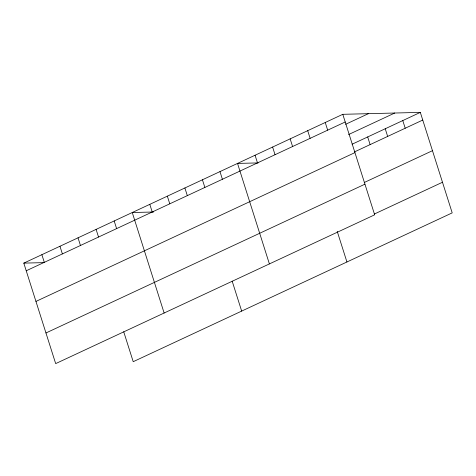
<?xml version="1.0" encoding="UTF-8"?>
<svg xmlns="http://www.w3.org/2000/svg" width="476" height="476" viewBox="0 0 476 476"><rect width="100%" height="100%" fill="white"/><g stroke="black" fill="none" stroke-linecap="round" stroke-linejoin="round"><path stroke-width="0.71" d="M342.785 114.311L374.666 214.807L55.68 363.61L23.8 263.121L342.785 114.311L420.32 112.39L452.2 212.879L133.215 361.689L123.718 331.748M26.228 270.779L345.219 121.975M345.63 124.29L368.376 113.681M348.599 134.547L394.735 113.026M352.097 144.222L420.32 112.39M354.525 151.88L422.753 120.053M35.95 301.415L354.935 152.606M364.241 182.516L432.47 150.684M45.958 332.974L364.949 184.17M374.255 214.075L442.484 182.249M258.135 162.911L237.524 163.417L269.398 263.912M153.575 211.999L132.257 212.522L164.131 313.018M23.8 263.121L43.703 262.627M402.779 120.577L405.207 128.234M385.233 128.758L387.666 136.422M367.692 136.945L370.12 144.603M325.245 122.499L327.672 130.156M307.698 130.68L310.126 138.343M337.216 231.354L346.933 261.984M290.152 138.867L292.585 146.525M272.611 147.048L275.039 154.712M255.065 155.235L257.498 162.893M219.977 171.604L222.405 179.262M202.431 179.785L204.864 187.449M232.169 281.155L241.671 311.09M184.89 187.972L187.318 195.63M167.344 196.154L169.771 203.817M149.797 204.341L152.231 211.999M114.18 220.959L116.608 228.617M96.104 229.39L98.532 237.048M78.028 237.821L80.456 245.479M59.952 246.253L62.38 253.916M41.876 254.684L44.304 262.347"/></g></svg>
